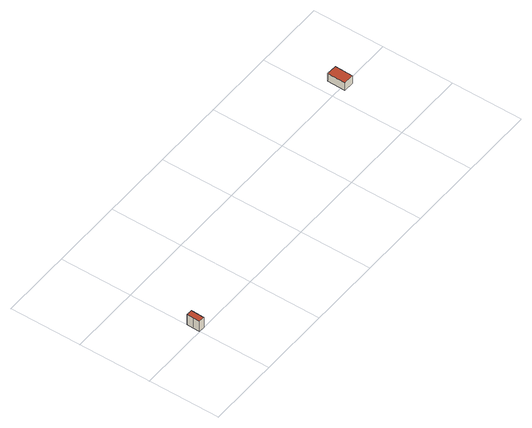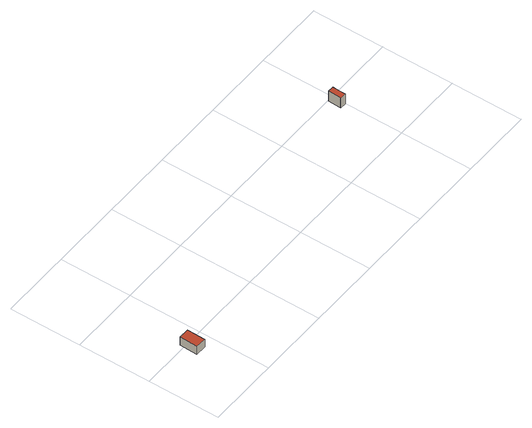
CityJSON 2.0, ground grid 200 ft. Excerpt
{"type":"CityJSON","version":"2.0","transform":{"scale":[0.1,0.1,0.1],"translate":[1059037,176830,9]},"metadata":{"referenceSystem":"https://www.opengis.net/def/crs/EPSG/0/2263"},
"CityObjects":{
"building1":{"type":"Building","attributes":{"name":"Bldg_3210000738","BIN":"4452856"},"geometry":[{"type":"MultiSurface","lod":"2","boundaries":[[[0,1,2,3,4,5]],[[6,7,8,9,10,11]],[[3,2,11,10]],[[4,3,10,9]],[[5,4,9,8]],[[0,5,8,7]],[[1,0,7,6]],[[2,1,6,11]]],"semantics":{"surfaces":[{"type":"RoofSurface","BIN":"4452856"},{"type":"GroundSurface"},{"type":"WallSurface"}],"values":[0,1,2,2,2,2,2,2]}}]},
"building2":{"type":"Building","attributes":{"name":"Bldg_3210017879","BIN":"4291110"},"geometry":[{"type":"MultiSurface","lod":"2","boundaries":[[[12,13,14,15]],[[16,17,18,19]],[[12,15,19,18]],[[13,12,18,17]],[[14,13,17,16]],[[15,14,16,19]]],"semantics":{"surfaces":[{"type":"RoofSurface","BIN":"4291110"},{"type":"GroundSurface"},{"type":"WallSurface"}],"values":[0,1,2,2,2,2]}}]}
},
"vertices":[
[14,386,339],[8,203,339],[2,10,339],[171,4,339],[181,347,339],[183,381,339],[8,203,10],[14,386,10],[183,381,10],[181,347,10],[171,4,10],[2,10,10],
[8339,2389,270],[8325,1882,270],[8617,1874,270],[8631,2381,270],[8617,1874,12],[8325,1882,12],[8339,2389,12],[8631,2381,12]
]}
